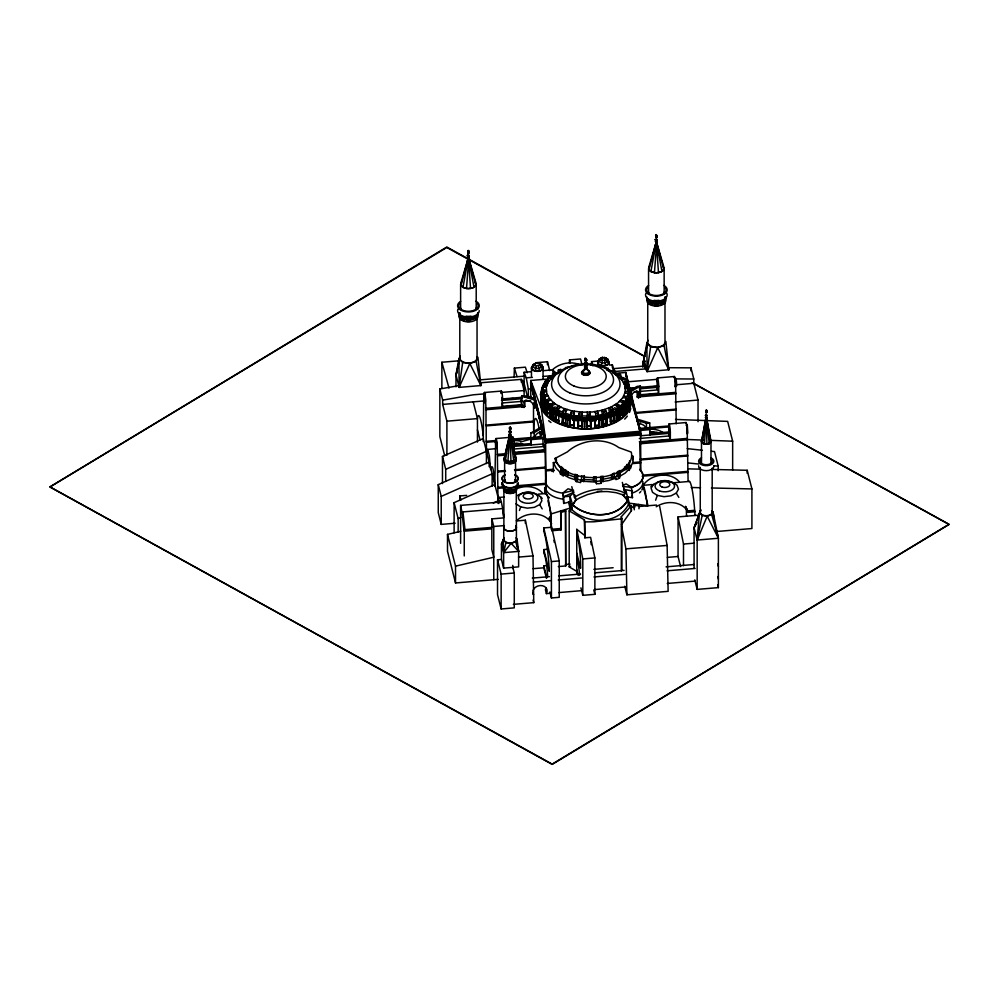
<?xml version="1.0" encoding="UTF-8"?>
<svg xmlns="http://www.w3.org/2000/svg" width="999" height="999" viewBox="0 0 999 999"><rect width="100%" height="100%" fill="white"/><g stroke="black" fill="none" stroke-linecap="round" stroke-linejoin="round"><path stroke-width="1.5" d="M705.794 411.126C706.181 414.548 705.544 409.915 706.705 410.726M706.455 410.214L706.668 412.599L706.705 410.826M655.681 235.052L655.931 237.213L656.018 236.513M656.518 234.977L656.53 236.626M509.453 427.547L510.327 426.923M510.339 427.06L510.327 428.196M484.178 395.891C484.827 389.635 486.401 406.531 484.64 401.173M686.975 426.71L687.287 424.875L687.762 433.279M547.377 364.66L547.464 361.75L536.426 362.674M569.43 362.812L569.517 359.902L580.544 358.966L582.03 364.86M585.501 360.277C584.939 362.137 586.276 356.805 586.588 360.252M586.55 360.177L586.226 359.99M514.073 377.422L514.373 368.107L525.399 367.17L527.185 372.814M591.47 364.623L591.57 361.613L598.463 361.026M509.89 437.912L510.077 433.254L516.021 457.904C515.909 463.686 502.759 463.149 504.507 457.117L510.077 433.254L515.659 459.677L513.798 461.113L507.867 461.613L504.145 458.903L505.269 456.331M468.131 256.231L467.232 256.955L468.494 257.48L475.924 282.879C477.135 287.762 470.067 289.086 466.508 288.461L468.956 256.331M655.806 240.459L655.169 241.146L656.443 241.671L663.86 267.07C665.084 271.953 658.016 273.276 654.445 272.652L656.892 240.522M711.013 441.745L709.215 443.581L704.457 443.981L706.243 416.283L711.001 441.034L710.963 463.486M705.756 410.414L706.493 409.865L706.718 411.663M467.907 252.884L468.906 252.522M507.867 461.613L510.077 433.254L513.798 461.113M656.83 235.776C656.905 241.308 656.493 231.219 655.644 235.901M627.222 412.437L626.635 404.096L627.984 403.808L627.384 405.469L625.611 405.257L626.248 402.135M541.97 390.372L541.533 393.044L541.995 390.621M626.848 401.198C629.345 399.787 625.861 407.23 627.559 402.048M628.721 396.615C631.118 394.892 627.597 402.385 629.345 397.115M509.627 428.846C511.376 429.445 509.378 430.369 509.827 428.833M510.676 428.746L510.352 427.909M486.451 454.308L487.325 449.475L495.479 448.676M675.274 378.821C676.435 375.224 677.334 390.671 675.736 385.314M542.732 398.451L542.619 397.252L541.421 397.352L542.27 401.486L543.468 401.386L542.782 400.986L542.782 408.491L543.956 407.167L543.956 400.112C541.233 397.115 544.755 406.556 543.181 400.337M542.694 399.9L543.956 399.338M542.37 392.395L541.183 392.257L540.584 393.906L541.008 396.491L542.207 396.391L541.833 395.279M586.076 358.529L585.102 358.279M620.554 400.062L623.638 401.011L623.638 403.808L622.702 403.521L625.287 400.711L626.286 400.936L626.286 398.126L622.914 397.602L625.386 391.408L629.695 391.833M570.904 417.107L569.692 418.007L569.455 426.948L569.455 419.455L570.329 418.444L568.918 418.618L570.654 416.783M578.246 419.518L579.582 419.043A3.284 2.635 19.8 0 1 581.555 419.368L582.529 419.992L580.869 418.194L578.246 419.031L578.009 427.984L578.009 420.479L578.883 419.468L577.472 419.642L578.696 417.982M582.529 421.316L582.28 428.496L582.28 420.991M704.47 430.082L706.243 416.283L710.701 442.445C708.678 445.142 700.549 444.855 701.785 440.422L706.243 416.283L708.366 429.47M538.324 362.899L541.745 364.772L542.669 366.683L542.732 369.268L539.622 371.116L535.152 371.141L536.301 365.821L539.847 364.947L539.81 363.748L538.324 362.899L535.402 363.324M604.445 357.33L607.867 359.203L608.853 363.686L605.744 365.534L601.286 365.572L602.434 360.252L604.507 360.239L605.968 359.378L605.943 358.166L602.36 357.342L601.136 359.353M704.457 443.981L702.472 443.131L706.243 416.283L709.215 443.581M462.687 362.475L469.805 363.511L480.869 385.564L476.123 361.351L477.922 357.23L480.869 385.564L459.14 387.387L462.687 362.475L458.916 358.828L460.127 356.094M650.624 346.665L647.09 371.578L668.806 369.755L665.858 341.421L664.06 345.529L668.806 369.755L657.742 347.702L650.624 346.665L646.865 343.019L648.064 340.272M706.618 412.075L705.943 412.137L706.006 410.601M547.602 379.046L530.744 380.469L541.296 408.266L545.566 439.248L546.116 493.518A21.628 12.488 0 0 0 549.425 497.827M543.431 387L543.968 385.139M543.518 386.925L543.768 385.689M507.854 446.715L510.077 433.254L510.951 461.825M579.62 411.888L578.833 416.658L581.668 417.045L582.317 412.25L571.59 410.826L570.679 415.572L573.738 415.359M581.668 417.045L582.317 412.25M505.369 460.539L510.077 433.254L504.145 458.903M490.884 468.643C493.481 459.802 494.617 484.515 494.767 486.201M466.508 288.461L462.987 287.325L468.419 257.517L475.974 285.202L474.001 287.237C470.117 289.51 460.177 289.298 460.864 282.992L468.419 257.517L471.478 270.654M654.445 272.652L650.923 271.516L656.355 241.708L663.91 269.393L661.95 271.428C658.066 273.689 648.114 273.489 648.801 267.183L656.355 241.708L660.089 257.767M455.981 386.838L455.981 374.85L458.916 358.828L459.14 387.387L469.805 363.511L476.123 361.351M702.472 443.131L701.498 441.833L706.243 416.283L706.93 444.143M467.719 250.724L468.568 250.637M711.7 514.635L707.205 516.171L697.165 540.047L699.475 512.837L702.147 515.434L697.165 540.047L697.165 589.398L718.381 587.624L718.381 538.261L712.974 511.7L711.7 514.635L718.381 538.261L697.165 540.047L694.08 527.797L700.749 509.915L694.08 527.797L694.08 567.882M515.659 459.677L516.021 457.904L514.785 456.256L516.021 457.904M626.298 402.285L626.048 404.508L626.336 403.097M701.498 441.833L702.409 439.797A4.77 2.76 0 0 0 705.057 444.118A4.77 2.76 0 0 0 710.951 441.058M710.701 442.445L711.001 441.034L710.014 439.735M504.058 537.887L503.184 539.885L505.919 542.532L503.683 552.659L501.448 543.968L501.448 559.465L503.633 568.119L518.631 566.858L518.631 551.373L516.982 538.723L515.671 541.708L518.668 551.398L503.633 552.634L503.633 568.119M459.14 387.387L455.981 374.85L459.028 361.913M646.965 346.091L643.918 359.041L643.918 366.084L647.09 371.578L657.742 347.702L664.06 345.529M465.621 269.243L468.419 257.517L474.001 287.237M652.522 257.829L656.355 241.708L661.95 271.428M540.122 432.255A5.944 3.472 -59.5 0 1 540.534 432.804L541.545 435.04L541.883 428.284L534.178 432.642L530.919 432.917L530.919 443.556L531.268 444.93L530.919 438.236L542.807 437.237L543.144 445.329M617.157 412.275L618.593 412.337L616.833 413.698L615.372 413.074L617.27 410.277M616.358 412.325L617.307 412.724C617.007 408.916 622.901 410.339 618.806 409.553M620.566 410.202L619.617 409.79L622.489 406.231M621.578 408.279L622.527 408.691C622.439 404.77 628.171 406.331 623.776 405.532M617.494 411.288L616.683 412.55L617.694 410.127M617.307 412.724L618.943 410.264L620.242 410.452M622.389 409.003L622.852 416.708L621.902 415.072L622.639 406.406M622.527 408.691L624.163 406.231L625.461 406.406M462.987 287.325L460.926 285.327L468.419 257.517L470.541 288.424M650.923 271.516L648.863 269.518L656.355 241.708L658.478 272.615M585.127 358.266L585.027 359.29M519.443 510.489L520.679 506.893L515.959 503.833M655.631 500.199L657.292 495.392L652.559 492.345L651.111 488.324L653.334 484.44L658.628 481.705L665.584 480.869L670.978 481.893M542.17 389.523L542.957 387.312M629.308 396.69L629.158 397.877L630.344 398.027L630.943 395.467L630.332 403.796L626.773 413.673C604.607 434.165 564.847 434.29 543.718 412.225L541.208 402.247L541.645 401.011M570.329 419.218L570.079 419.905L567.182 419.555L567.682 415.884M567.182 419.555L569.455 419.455M569.455 418.681L569.692 418.007M569.967 418.743L571.003 418.668L569.967 418.743L569.967 424.875L573.751 425.137L569.967 424.875M567.682 425.686L567.32 426.698L567.32 419.205L565.559 418.444L565.559 425.936M570.329 418.444L570.079 419.13L567.182 418.781M573.788 418.169L573.975 418.968L573.001 418.344A3.284 2.635 19.8 0 0 571.028 418.019L572.902 418.256L569.979 418.319M573.014 417.07L574.263 419.255L572.827 419.093L572.902 418.256M578.883 420.242L578.633 420.929L572.889 420.242L573.139 418.781L573.851 418.856L573.726 427.46L573.975 425.562L569.692 425.05M572.889 420.242L573.139 418.781M573.975 418.519L573.676 425.324M578.009 419.705L578.246 419.031M579.557 419.692C577.16 419.205 580.132 420.691 579.557 419.056L582.28 420.217L582.529 419.543M578.883 419.468L578.633 420.154L572.889 419.468M579.495 419.892L579.557 419.056M578.521 425.911L582.305 426.161L578.521 425.911L578.583 419.58M581.568 418.094L582.817 420.279L580.144 418.768L578.184 419.405M581.381 420.117L581.455 419.28M586.413 421.403L586.588 428.571L586.588 421.066L581.443 421.266L581.693 419.805L582.405 419.892M581.443 421.266L581.693 419.805M584.29 421.603L584.79 417.932M627.722 399.4L629.757 399.637L628.571 402.959L627.384 402.822L627.534 401.623M627.384 402.822L628.995 400L628.995 407.492M629.158 397.877L630.332 396.303L630.007 395.055L630.332 403.796M628.109 401.698L628.096 400.911L627.659 401.398M629.882 396.753L629.882 395.979L629.432 396.466M627.222 404.945L624.562 407.33L625.536 407.742L627.272 406.393L627.984 403.808M628.571 402.959L629.757 398.863L628.571 398.726M630.344 398.027L630.332 395.517M600.736 416.62L601.061 418.444L603.708 416.108M602.434 417.932L603.084 418.506C602.984 414.785 609.79 417.008 606.393 416.096M606.818 415.846L609.74 415.159L612.025 412.762L609.59 413.686M609.74 415.159L610.389 415.734C610.451 411.738 617.345 414.622 613.461 413.136M544.617 404.745L546.116 404.533L547.614 407.38L546.116 404.87L544.617 404.745L545.916 403.846M549.413 408.966L550.911 408.753L552.41 411.6L550.911 409.091L549.413 408.966L550.961 407.967M535.152 371.141L531.955 369.355L532.829 364.847L536.238 362.924M601.286 365.572L598.076 363.773L598.95 359.278L602.36 357.342M602.884 418.231L603.571 416.633M603.084 418.506L605.369 416.446L607.192 416.945M610.389 415.734L612.674 413.673L614.497 414.185M468.481 259.34L468.056 258.941M543.968 391.995L543.843 389.872L542.782 389.81L543.431 385.377L546.84 385.839M546.316 383.678L545.691 385.239L544.655 385.102L545.317 380.669L548.688 381.193L546.216 387.387L542.782 387.013M556.131 412.137L555.057 421.416L555.057 413.923L556.031 413.136L555.981 419.53L559.028 420.841M563.424 415.035L562.062 424.438L562.412 416.67M585.476 366.133L586.138 366.596M584.939 368.281L586.663 368.119M573.501 415.946L574.288 411.176L574.288 413.986M655.694 235.989L656.53 237.774L655.993 235.864M656.006 243.132L656.605 243.456M626.286 398.126L626.935 396.503L623.526 396.041M628.171 396.216L628.821 391.783L628.821 394.58L628.171 396.216L627.135 396.079M626.286 400.936L626.935 396.503M705.981 412.15L705.818 411.413M706.568 418.069L705.943 417.669M705.931 417.807L706.593 417.744L705.918 417.657M706.805 418.369L705.781 418.144M503.384 541.833L501.498 544.005L503.184 539.885L503.683 552.659L511.088 543.281L515.671 541.708M545.616 404.37L544.717 403.584L543.194 404.158L544.817 405.582L544.917 413.286L545.916 411.688L545.916 404.632L546.84 404.295M550.412 408.591L548.613 407.005L546.391 407.742L549.612 410.577L550.624 409.415L549.612 409.802L549.712 417.507L550.711 415.896L550.961 408.454M501.498 544.005L503.896 538.311M620.117 472.852L626.86 468.469L629.183 468.993L629.183 470.517L632.929 461.913L632.779 455.869L632.779 459.902M455.981 374.85L457.367 372.065M589.535 419.218L590.434 419.98L589.585 420.055C590.197 418.606 586.95 418.881 587.674 420.217L585.876 419.655L587.961 418.007M586.038 420.342L588.748 418.581L591.445 419.88L588.748 418.918L586.413 420.092L586.863 418.956M596.266 418.656L598.226 418.681L594.692 419.617L594.742 418.494L596.615 417.282M594.692 419.617L597.39 417.857L600.099 419.155L597.39 418.194L595.054 419.368M558.279 412.637C560.339 416.034 557.567 412.674 555.706 412.562C552.784 412.637 559.315 411.526 559.003 414.847L559.702 414.298L562.337 415.422L564.035 414.672M554.62 412.962L555.781 411.813M562.774 415.609C559.715 415.621 566.333 414.548 565.996 417.857L568.031 417.869L568.381 416.071M596.316 419.493L595.279 419.38L595.229 427.834L595.054 418.893L595.866 417.957M595.229 419.568L596.415 418.618A3.284 2.66 -14.2 0 1 598.401 418.544L599.388 418.968M468.618 250.424L468.643 252.809M568.918 418.618L571.59 417.407L574.263 419.255M577.472 419.642L580.144 418.431L582.817 420.279M575.137 500.686L572.727 505.057C588.099 518.581 617.619 519.055 628.159 499.425L626.161 491.52L624.138 490.284M555.057 413.149L555.706 412.562M562.062 416.158C563.673 413.986 567.644 419.867 565.284 415.646M520.679 506.893L527.422 508.166L534.378 507.33L539.672 504.607L541.895 500.711L540.447 496.703C533.878 491.158 523.726 491.183 516.72 495.929M657.292 495.392L664.035 496.678L670.991 495.841L676.273 493.106L678.496 489.223L677.047 485.202L672.327 482.155M694.08 527.797L697.052 522.614M600.549 366.596L600.923 366.021L598.101 365.646M570.679 415.572L595.716 416.321L598.339 415.859L597.315 411.126M572.002 509.752L572.002 504.145C587.025 518.531 617.519 519.343 628.159 499.425L628.159 505.019C617.519 524.95 587.025 524.125 572.002 509.752L570.017 501.848L563.711 503.446L563.711 496.778L574.05 492.095L570.017 496.241L572.727 505.057L576.048 499.999L579.682 497.914L587.462 494.58L595.666 492.432A45.43 36.513 -17.3 0 1 608.154 491.62L616.183 492.707L623.638 495.067L624.999 492.957L622.34 482.405M461.625 281.905L460.926 285.327M649.562 266.096L648.863 269.518M584.303 475.524L584.303 479.42L583.728 480.257L581.505 479.745L580.581 482.592L576.123 481.568L577.047 478.721L574.825 478.209M576.123 481.568L577.622 479.408L577.622 475.337M626.023 468.793L627.21 467.082L627.21 464.373M629.52 464.61L628.633 465.896L630.956 466.433M659.652 506.306L667.132 545.429L668.131 591.346L626.91 594.817L625.923 548.888L621.328 524.9L631.418 510.676L631.418 505.644L629.795 505.332L627.684 496.99L626.161 497.127M564.91 408.716L563.274 410.502L563.274 413.311L565.746 414.061L565.746 411.263L567.332 409.465M565.746 414.061L566.183 413.511L571.041 414.997M546.653 381.293L548.089 380.182M521.628 401.398L521.278 400.025L521.628 406.718L523.988 407.442L523.988 402.122L524.887 401.123A5.944 4.296 42.4 0 1 526.048 400M523.988 407.442L524.887 406.443L524.887 401.123M621.328 524.9L621.328 516.683L631.418 505.644M468.893 261.363L467.782 261.388L468.032 260.751M655.806 245.005L656.193 245.717L656.842 245.105M548.901 380.881L547.889 380.656L547.889 377.859L549.25 376.386L552.335 377.335M548.613 381.381L555.144 375.062L552.584 373.688L552.584 376.486L553.359 376.91L551.473 378.072M509.69 434.802L510.014 434.465M585.089 368.381L585.714 369.18L586.475 368.356M563.274 413.311L563.773 412.762L550.986 406.73L550.986 403.921L553.883 402.784M606.68 370.08L608.329 368.294L605.406 368.094L607.829 368.831M622.976 397.415L618.119 402.697L611.051 407.08M616.458 403.733L619.018 405.107L619.018 407.917L618.231 407.492L621.415 404.92L622.352 405.207L622.352 402.397L623.638 401.011M622.352 405.207L623.638 403.808M706.543 412.3L705.981 412.649M705.781 419.368L705.719 419.18M531.955 369.355L532.829 364.847L534.777 363.786L534.815 364.985L532.879 366.983L535.526 368.469L539.223 368.444L541.795 366.908L541.745 364.772L539.81 363.748M598.076 363.773L598.95 359.278L600.911 358.204L600.936 359.415L599 361.413L601.648 362.899L605.344 362.862L607.916 361.338L607.867 359.203L605.943 358.166M629.183 468.993L625.249 473.064L619.63 476.398L619.63 477.909L617.944 478.908L615.871 479.62L615.871 478.109L614.323 476.985L602.984 479.258L603.196 480.132L600.836 480.332L601.186 483.266L598.863 483.653L596.453 483.666L595.866 481.368L600.611 480.969L601.186 483.266M603.134 417.932L604.033 417.17A3.284 2.248 -48.6 0 1 605.706 416.62L606.543 416.82M702.722 439.935L702.16 440.509A4.296 2.485 0 0 0 701.872 441.146M569.63 418.369L571.59 417.744L573.726 419.193M650.811 486.813L653.334 484.44M622.839 405.819L625.337 403.246M547.077 381.143L547.939 380.594M555.057 413.923L552.934 413.461L555.307 414.485L556.031 413.923L552.934 412.687L554.383 410.04M555.981 419.53L555.981 413.399L556.78 413.736L556.992 412.949L559.265 414.11M556.78 413.736L556.992 412.949M557.592 415.472L557.592 414.697L563.036 416.933L562.3 417.495L557.592 415.472L558.541 413.611A3.284 2.148 52.3 0 0 556.868 412.924L555.769 413.074M557.592 414.697L559.228 414.548M558.566 422.927L558.916 414.385M561.625 415.971L562.337 415.422M562.3 416.72L563.036 416.158L562.986 422.54L566.033 423.851M562.986 422.54L562.986 416.408L565.546 416.62L565.996 417.857M563.786 416.758L563.998 415.959M567.32 419.205L564.597 418.481L565.546 416.62M564.597 418.481L566.271 417.12M565.559 418.444L565.921 417.395M566.945 419.493L568.031 417.869M615.372 413.074L615.372 411.551L617.12 410.202M622.34 406.156L620.591 407.505L620.591 409.028M617.432 411.538L619.105 410.889L618.319 411.176M622.664 407.505L623.551 406.493M623.925 405.119L624.837 405.744L625.824 404.995L625.824 403.459M619.33 411.363L619.767 410.252L619.33 411.363L620.304 411.788L623.813 409.066L622.839 407.879M623.551 407.13L624.338 406.843L624.063 412.862L622.065 414.735L622.065 408.603M619.293 410.04L619.293 417.095L620.242 418.731L620.304 411.014L623.813 408.291M624.512 406.006L624.512 413.049L625.461 414.685L625.524 406.968L627.272 405.619L625.824 404.995M622.852 409.215L619.767 411.026M613.848 413.611L614.497 422.452L614.497 414.96L616.833 414.485L618.593 412.337M616.57 418.668L618.843 416.908L618.843 410.776M619.293 417.095L616.683 419.118L617.632 420.754L617.157 413.049M621.902 415.072L624.512 413.049M611.013 414.635L611.338 414.41A3.284 2.248 -48.6 0 1 613.011 413.861L613.848 414.048M468.893 260.027L467.782 260.052L468.032 259.428M655.806 243.669C656.992 246.054 654.969 240.747 656.892 243.818M552.584 373.688L554.457 372.527L557.017 373.901L560.551 371.715L558.304 370.142L558.304 372.952M586.513 367.27L585.489 367.445M610.626 371.703L613.011 370.217L615.022 371.303L615.022 374.101M510.651 435.539L509.378 435.264L510.614 435.052M559.315 410.926L556.58 410.302L556.58 407.492L558.965 406.019M615.022 371.303L612.637 372.777L616.42 374.812M558.591 411.376L558.591 408.579L560.976 407.093M614.585 407.692L617.145 409.066L617.145 406.268L619.018 405.107M610.839 412.337L610.839 409.54L608.978 407.817L608.978 410.626L610.839 412.337L613.299 411.451L613.299 408.653L611.326 406.98L601.997 410.339L601.997 413.149L603.733 414.91L616.371 408.653M617.145 409.066L619.018 407.917M706.63 414.772C706.268 413.923 704.67 414.597 706.605 414.96M554.907 458.516L567.395 451.885A36.888 29.808 -14.2 0 1 618.768 447.564L631.256 452.097A38.586 22.278 0 0 1 598.638 477.347A38.586 22.278 0 0 1 554.907 458.516L556.431 458.391M530.919 432.917L541.545 426.923L541.545 435.04M629.445 390.709L637.15 386.363L640.409 386.089L640.409 396.728L638.498 397.802L637.15 397.003L637.15 391.683A5.944 3.472 -59.5 0 0 636.738 391.121M629.782 391.895L630.094 394.593L629.77 392.145L640.409 386.089M574.725 494.73L576.048 499.999L574.45 497.202L578.221 495.129A48.214 38.949 -14.2 0 1 621.228 491.508L624.999 492.957M622.589 485.714L626.061 483.866L631.555 487.35L632.479 497.664L627.684 496.99M552.459 408.079L552.459 405.269L555.344 404.133L549.512 398.751L546.478 399.75L546.478 402.56L548.014 403.971L548.913 403.646M550.986 406.73L551.823 406.331L547.452 402.297L546.478 402.56M562.774 416.096L563.873 415.934A3.284 2.148 52.3 0 1 565.471 416.708L566.271 417.57M562.3 472.989L562.3 467.569L560.826 466.483L560.826 470.392L562.025 469.842M575.387 477.372L565.272 473.651L563.324 474.537L563.324 476.048L560.352 473.876L560.352 472.365L562.3 471.478L560.826 470.392M560.352 473.876L563.511 472.44L565.496 473.888M618.081 476.773L618.081 471.353L619.967 470.504L619.967 474.413L618.081 475.262L619.63 476.398M613.361 477.797L617.132 476.073L619.63 477.909M445.716 481.406L445.716 469.343L486.438 451.273M455.194 523.226L441.221 524.4L438.261 512.637L438.261 484.64L489.16 462.05L489.16 466.683M441.221 524.4L441.221 496.403L492.132 473.801L492.132 486.151M454.12 532.804L454.12 502.659L494.842 484.577L495.641 440.921A5.657 0.662 85.2 0 1 496.453 439.535A5.657 0.662 85.2 0 1 497.265 447.39L498.064 503.409M458.154 532.205L458.154 518.631L460.964 517.382M493.269 503.046L498.876 500.561L483.229 438.536L442.47 456.443L442.47 483.578M545.916 405.119L546.665 405.144A3.284 1.474 69.3 0 1 547.764 406.193L548.151 407.305M550.711 409.328L551.46 409.365A3.284 1.474 69.3 0 1 551.898 409.665M577.509 574.338L576.748 571.341L569.193 566.883L569.193 510.876L570.591 510.314L568.493 501.973M569.193 566.883L570.604 566.308M686.038 425.025L686.475 425.736M686.788 433.616L686.788 427.46M543.194 404.158L543.718 404.732L543.406 403.484L543.406 410.976M544.917 405.007L545.916 404.632M544.817 405.582L545.417 404.832L545.829 405.981L544.817 406.356L543.194 404.932M546.066 405.469L546.89 405.844L546.066 405.469L546.066 411.6L548.151 413.436M546.615 405.319L547.952 406.143L546.615 405.319L546.615 405.956M547.677 406.243L546.391 406.968L550.199 409.827M547.315 407.117L548.314 406.743L547.639 405.107M549.712 409.228L550.711 408.853M546.066 411.6L548.426 413.336M550.861 409.69L551.685 410.065L550.861 409.69L550.861 415.821L552.934 417.657L552.422 409.328M551.398 410.177L551.685 409.428L551.685 410.065M552.11 411.338L553.109 410.964M552.597 411.151L551.186 411.188L552.784 412.587L554.295 412.013L553.409 411.226L551.186 411.963L553.309 413.174M628.121 387.562L628.421 385.489M627.809 386.313L628.508 387.15M550.861 415.821L553.221 417.545M601.061 416.92L603.496 415.996M605.894 415.084L608.366 414.148L608.366 415.684M613.199 412.325L615.671 411.388L616.67 413.786L616.67 414.573L614.235 415.497L613.561 414.91L616.67 413.786M603.771 417.257L605.382 416.645L605.569 417.445C607.242 415.796 605.681 432.954 606.256 416.895L607.192 417.719L607.192 425.212L606.543 416.371M611.838 416.396L611.838 415.621L606.256 417.669L606.93 418.256L611.838 416.396L611.076 414.485L612.687 413.873L612.874 414.685C614.547 413.024 612.986 430.182 613.561 414.123L614.235 415.497M605.569 416.808L603.945 418.057M611.076 414.485L612.874 414.036M613.024 412.587L614.31 413.436L615.671 412.912M603.221 418.044L604.532 419.168L599.55 419.98L598.576 417.732M605.382 416.645L605.382 417.282L606.868 416.658L606.93 418.256M610.526 415.284L611.838 415.621M612.687 413.873L612.687 414.51L614.173 413.898M601.061 418.444L602.06 419.318L604.532 418.394M607.192 417.719L610.851 416.346L610.851 423.838L610.189 414.985L610.851 415.559M602.934 419.742L602.934 424.35L606.106 423.139M613.411 420.379L610.239 421.578L610.426 415.609M606.543 423.414L602.884 424.8L603.546 426.598L603.546 419.105L598.913 420.404L598.738 418.931L599.475 418.868M610.189 422.04L613.848 420.654M655.819 244.767C653.596 245.966 658.628 246.353 656.867 244.83M558.304 370.142L560.764 369.255M565.409 367.582L568.306 367.257M546.478 399.75L548.014 401.173L550.986 400.099M617.719 376.011L620.679 374.937L620.679 377.747L619.78 378.072M620.616 378.696L623.588 377.622L625.124 379.046L625.124 381.843L624.15 382.105L626.56 386.65L627.572 386.476L626.735 382.08L623.426 382.754M553.284 407.679L555.344 406.943M603.733 414.91L603.733 412.1L606.193 411.213L606.193 414.011M610.839 409.54L613.299 408.653M590.734 419.692L589.747 419.268A3.284 2.66 -14.2 0 0 587.762 419.355L586.588 420.292L586.413 419.617M615.871 478.109L608.94 480.494L601.186 481.755M551.261 529.295L551.261 513.898L570.042 508.116L570.042 511.226M551.623 530.731L561.013 529.945L561.013 512.437L565.709 511.001L565.347 509.565L565.709 565.946L558.329 566.57M520.591 441.933L530.981 439.098M625.124 379.046L622.09 380.045L616.246 374.662L619.143 373.526L620.679 374.937M572.265 490.696L562.787 493.131L563.711 503.446M498.139 579.37L455.519 582.966L447.502 551.198L447.502 534.39L460.739 531.306M455.519 582.966L455.519 566.158L493.768 557.23L491.845 549.65L491.845 518.881L503.521 517.907M601.91 491.021L597.352 491.408M468.144 260.527C465.484 261.214 470.117 262.612 469.118 260.739M585.951 363.611C588.561 362.113 582.654 362.824 585.951 363.611A1.374 0.799 0 0 0 584.44 364.385A1.374 0.799 0 0 0 586.363 364.972A1.374 0.799 0 0 0 586.863 363.748M546.915 401.286L544.018 397.927L544.018 395.129L547.365 394.53M544.018 395.129L544.83 396.64L548.176 396.041M544.018 397.927L545.042 397.752L544.03 393.044L542.981 393.131L543.069 394.655L544.13 394.63M624.225 384.265L627.572 383.666M602.272 410.252L592.357 412L582.005 412.212M594.692 411.588L595.716 413.511L598.339 413.049M603.284 414.348L598.026 415.272L598.339 415.859M509.977 432.105C506.743 430.382 513.773 431.231 509.902 432.005C506.805 433.491 513.449 433.316 510.189 432.005M509.902 435.926C507.092 436.825 512.4 437.799 510.689 436.026M509.965 436.113L510.014 436.925M444.68 455.681L439.86 436.575L439.86 388.973L459.715 385.502M446.903 455.219L446.903 421.178L442.669 404.42L442.669 400.137L473.214 394.805L485.551 393.768M588.099 418.319L589.934 418.456L590.909 419.93M556.131 411.65L557.03 411.663M513.923 443.444L521.066 443.618L524.2 444.93M649.675 432.018L656.805 432.205L658.89 433.067M468.119 252.759L468.032 251.336L468.893 251.486M468.032 251.336C467.944 254.483 468.668 254.021 468.893 251.586M656.043 236.563L655.968 235.527L656.83 235.677M655.844 237.075L656.805 237.075L656.805 235.452M655.844 237.625L656.693 237.612M509.502 427.684L509.765 429.72L509.79 427.659L510.626 427.584L510.714 428.908M705.881 411.9L706.58 411.988M705.918 412.55L706.63 412.587M441.87 388.374L441.87 362.25L458.616 360.839M642.769 367.182L642.769 361.388L645.454 361.163M524.125 396.166L524.125 372.29L531.468 371.665M543.231 370.679L552.447 369.905L553.221 369.081A22.365 18.069 -14.2 0 1 578.783 364.298M609.365 365.11L612.35 364.86L615.259 374.637M479.258 379.932L524.3 376.148M612.849 368.693L643.918 366.084M524.125 372.29L526.236 377.859L532.442 377.347M543.294 376.423L552.597 375.649M608.266 370.966L614.46 370.442M479.657 382.867L521.303 379.358L523.776 382.118L527.647 397.452M614.16 371.553L646.553 368.818M615.034 373.376L625.761 372.477L640.584 431.256L640.834 471.016A21.628 12.488 0 0 1 631.555 487.35L622.877 486.476M484.428 392.495L501.398 391.071M657.504 377.934L674.462 376.511M526.236 377.859L528.346 389.048L531.331 388.786M500.986 392.47L524.125 390.534L521.303 379.358L521.303 382.18M627.772 381.805L657.08 379.345M543.069 394.655L542.981 390.334L546.478 390.197M542.382 393.881L540.584 394.031L541.008 396.491M625.124 388.599L628.621 388.461L628.521 386.875L625.037 387.013M521.628 406.718L521.628 396.079L524.887 395.804L534.428 398.713L534.765 408.204L533.516 405.02A5.944 4.296 42.4 0 0 528.746 400.774A5.944 4.296 42.4 0 0 523.988 402.122M540.584 394.805L542.207 396.391M502.06 398.963L521.99 397.29M525.049 397.028L531.181 396.516L531.53 397.889M541.008 395.716L542.207 395.616M629.27 388.261L635.401 387.749M639.997 387.362L658.391 385.814M442.669 404.42L484.016 400.949M505.606 399.125L513.324 398.476M517.944 398.089L522.577 397.702M629.32 388.723L632.404 388.461M640.122 387.812L643.206 387.55M647.827 387.162L655.544 386.513M675.474 384.84L693.793 383.291L698.026 400.05L698.026 421.715M501.486 400.449L522.365 398.651M528.471 398.139L532.017 397.889M629.607 389.635L633.154 389.373M639.26 388.861L657.579 387.325L658.229 389.872L658.229 393.231L639.56 394.805M541.52 395.217L541.583 394.38L542.732 397.664M541.421 398.126L543.406 397.927L543.881 399.8M628.621 391.258L627.559 391.358L627.472 389.772L628.521 389.685L628.621 391.258L628.521 386.875M530.631 400.649L502.122 402.997L502.122 406.356L522.277 404.67M634.278 391.92L658.229 389.872M630.107 392.919L628.908 393.019L628.908 392.245L630.107 392.145L630.107 392.919L628.958 388.099M629.32 393.881L630.519 393.781L630.943 396.378M629.32 394.655L630.519 394.555M543.069 402.085L541.52 403.496L541.645 395.017M544.268 399.837L545.491 402.285M543.406 402.709L544.58 402.609L544.343 400.487M542.732 395.979L542.682 403.121L544.667 402.922L544.905 403.858L543.106 404.008L542.682 402.347L543.881 402.247L543.993 403.434M485.651 408.341L521.278 405.344L524.887 406.443L486.001 409.715L485.651 401.348A5.657 0.662 85.2 0 0 484.84 393.494A5.657 0.662 85.2 0 0 484.016 394.88L484.752 400.936L484.44 402.772L483.678 400.512L483.229 441.533M640.409 391.408L640.059 390.035L640.059 395.354L675.686 392.357L676.236 423.776M542.682 403.121L543.718 404.732M637.15 397.003L676.036 393.731M446.903 421.178L477.447 418.606A25.574 3.009 85.2 0 1 483.191 435.352L483.229 435.789M675.124 401.985L698.026 400.05M486.001 409.715L486.001 425.124L533.503 421.128L533.703 432.692M634.652 412.612L676.036 409.128M486.001 425.124L486.201 425.899L533.703 421.903M636.388 413.274L676.236 409.915M594.255 417.07L598.576 416.708M584.165 417.919L587.137 418.019M594.343 417.42L597.215 417.182M598.613 417.058L601.548 416.808L601.81 419.38L598.738 419.705M584.253 418.269L584.253 419.792L585.876 419.655M587.674 419.58L589.585 419.418M589.76 417.994L591.271 419.205L594.517 418.931M598.401 417.27L599.924 418.481L601.548 418.344M586.5 419.955L587.437 420.591L584.515 420.829L584.253 419.792M590.097 420.429L596.078 419.855L596.078 420.641L590.272 421.128L590.097 419.655L590.821 419.592L590.909 428.196L590.734 419.255M595.142 419.23L595.904 419.168L596.078 420.641M586.638 420.104L587.674 420.217M599.038 419.056L598.176 419.13L599.088 419.255M590.909 420.704L595.142 420.005M587.262 419.892L587.437 421.366L584.427 421.253M590.434 426.111L586.638 426.236L590.434 426.111L590.384 419.792M599.088 425.387L595.279 425.512L599.088 425.387L599.038 420.591M586.413 426.66L590.734 426.298M595.054 425.936L599.388 425.574L599.388 420.292M636.9 420.292L646.44 423.201L649.7 422.927L650.049 434.94L649.7 433.566L668.294 432.005M496.041 438.536L513.011 437.112M669.118 423.976L686.088 422.552M486.201 425.899L486.201 441.308L495.392 440.534M512.25 439.11L530.644 437.562M533.703 437.312L540.771 436.713M639.447 428.409L668.568 425.961M639.26 429.12L649.7 428.246M486.201 441.308L486.438 442.282L495.641 441.508M512.499 440.097L530.894 438.549M642.769 429.133L668.818 426.935M531.268 439.61L543.144 438.611M639.647 430.494L650.049 429.62M640.584 432.38L545.566 440.372L530.744 381.593M640.784 433.578L545.429 441.595L530.544 382.629L545.429 443.007L640.784 434.977L625.761 372.477L628.284 387.575M513.886 444.992L530.919 443.556M514.16 446.366L543.643 443.931L544.78 451.798L544.78 450.387L514.235 452.959L514.235 445.966A5.657 0.662 85.2 0 0 513.523 438.573A5.657 0.662 85.2 0 0 512.637 438.411M640.184 435.801L669.205 433.366L669.842 439.273L639.31 441.845M513.748 449.038L544.28 446.478M639.31 438.486L669.842 435.914M513.748 452.397L544.28 449.837M497.265 454.395L506.53 453.608M688.099 481.331L687.312 438.399L639.797 442.395L640.347 470.741M497.614 455.756L505.282 455.119M514.473 454.345L545.129 451.76L545.816 488.811M640.147 443.768L687.649 439.772M553.371 471.94L553.371 462.549L556.431 462.3L561.226 468.756M497.614 471.166L505.282 470.517M514.473 469.742L545.129 467.17M640.147 459.165L687.649 455.169M497.814 471.94L505.482 471.303M514.672 470.529L545.329 467.944M640.347 459.952L687.849 455.956M545.566 469.917L553.371 469.268L553.621 470.242L545.816 470.904M640.584 461.925L632.779 462.587L633.029 463.561L640.834 462.899M497.814 487.35L502.41 486.963M517.732 485.664L545.329 483.354M643.406 475.099L687.849 471.353M498.064 488.324L504.195 487.812M516.458 486.775L545.566 484.328M642.12 476.211L688.099 472.34M593.493 477.447L593.718 480.931L596.091 480.731L596.453 483.666M545.566 487.824L544.655 487.912L546.116 493.518M459.852 500.437L459.852 495.954L466.683 495.379M499.425 497.415L504.083 497.027M538.286 494.143L546.066 493.494M652.147 484.565L642.819 485.352A25.574 3.009 85.2 0 1 647.202 504.994M672.352 482.867L689.46 481.431M460.614 543.356L460.614 505.394L501.336 501.973L502.659 508.566A25.574 3.009 85.2 0 1 503.808 517.057M460.614 505.394L461.938 512L502.659 508.566L503.646 517.432M561.013 529.945L560.651 511.013L562.999 510.814M630.756 507.205L635.077 506.843M639.385 506.481L656.53 505.044M516.62 520.941L525.349 520.204L533.004 555.881L533.753 602.647L513.386 604.358M491.845 518.881L493.768 526.461L503.983 525.611M461.938 512L463.898 529.732L492.407 527.335M695.017 515.472L694.655 510.314L687.874 510.889L685.539 506.406M463.898 529.732L464.26 531.168L491.408 528.883M656.206 506.793A21.541 17.408 -14.2 0 1 686.313 509.328L688.236 512.325L695.017 511.75M569.193 510.876L584.315 519.792L584.852 521.903L593.893 521.803L621.865 518.793L621.865 570.229M547.714 549.263L543.806 549.587L549.313 571.416A32.43 3.821 85.2 0 0 543.806 531.393L543.806 527.934L551.623 527.272L559.24 560.914L559.24 597.315L551.423 597.976L549.9 591.945M680.594 566.558L678.059 556.493L678.059 516.908L698.101 515.222M551.71 529.258L560.651 528.508M584.315 519.792L584.852 537.824L590.609 537.337L594.867 557.917L594.88 594.318L582.804 595.342L580.918 587.837M716.982 531.468L751.91 528.533L751.91 488.936L747.202 470.279L711.4 469.43M518.469 557.105L533.004 555.881M512.849 567.345L514.273 573.001L514.273 607.867L501.136 608.978L497.527 594.667L497.527 559.79L501.448 559.465M625.923 548.888L667.132 545.429M678.059 516.908L683.491 544.055L694.08 543.169M543.806 527.934L551.423 561.575L559.24 560.914M584.315 535.152L576.748 529.333L582.804 558.941L594.867 557.917M546.465 578.359L543.806 567.794L543.806 565.859L546.416 565.634M565.347 564.51L570.042 564.123M533.041 568.693L543.806 567.794M667.357 557.392L678.059 556.493M497.527 559.79L501.136 574.1L514.273 573.001M593.893 569.355L613.149 567.732M532.342 578.096L549.45 576.66M558.778 575.874L580.556 574.05M594.555 572.864L624.1 570.379M666.096 566.845L694.093 564.497M533.341 582.055L550.449 580.619M558.229 579.969L581.555 577.996M593.993 576.96L625.099 574.338M667.095 570.804L695.092 568.456M532.942 590.834A7.268 5.869 -14.2 0 1 542.357 585.701A7.268 5.869 -14.2 0 1 546.391 593.618L551.048 593.231M558.791 592.582L582.042 590.621M594.442 589.585L625.436 586.975M667.282 583.453L695.179 581.106M585.851 363.948L585.302 364.385L586.338 364.198M546.565 391.77L543.069 391.845L542.981 390.334M587.187 412.1L587.424 414.123L590.159 414.061L590.159 416.87L587.262 416.308M601.523 357.742L605.219 357.717L605.594 359.315M596.453 482.155L580.581 481.081M668.069 367.707L690.983 367.844L693.793 379.008L693.793 383.291M675.474 378.896L693.793 379.008M688.049 468.868L700.499 469.168M691.208 487.5L700.549 487.724M711.438 487.974L751.91 488.936M675.524 419.43L727.647 421.391L732.654 441.196L732.654 470.129M686.65 439.46L703.521 440.097M711.176 440.384L732.654 441.196M627.759 394.53L628.821 394.58M584.303 479.42L593.493 480.044M651.635 431.893L655.681 432.804M515.896 443.306L518.319 443.544L520.342 445.154M687.225 448.626L702.384 450.274M711.475 451.261L714.51 451.585L718.194 466.183L718.194 470.754M687.874 462.899L698.488 464.048M713.648 465.696L718.194 466.183M628.833 396.303L629.994 396.453M629.158 397.103L630.344 397.24M627.834 399.088L628.995 399.225M628.221 401.386L627.01 400.949M627.384 402.035L628.571 402.185M542.37 393.169L541.183 392.257M625.973 403.334L625.774 404.533M625.012 403.658L625.611 405.257M625.973 403.971L627.222 404.17M540.584 393.906L542.37 394.118M625.936 404.333L627.984 404.583M540.584 394.68L541.208 402.247M567.557 416.221L570.404 416.571M575.961 417.232L578.958 417.594M567.557 417.757L569.155 417.944M574.512 418.581L577.709 418.968M583.066 419.617L584.665 419.805M579.495 419.243L581.381 419.48M572.902 418.893L573.751 419.006M581.455 419.93L582.305 420.03M581.443 420.492L584.29 420.829M573.139 419.555L578.009 420.479M578.246 426.086L582.529 426.598M705.956 419.992L706.73 419.155M544.655 382.292L548.076 382.754M624.762 392.957L628.171 393.419M625.911 399.163L626.935 399.3M570.679 412.774L573.501 413.149M578.833 413.861L581.668 414.235M633.928 507.929L633.928 503.796L634.29 505.232L638.985 505.881L638.985 508.803M702.147 515.434L707.205 516.171L718.381 538.261L715.634 527.372M505.919 542.532L511.088 543.281L518.668 551.398L516.808 544.155M623.588 489.31L632.479 490.996M571.828 417.07L572.764 417.332M547.889 377.859L551.048 378.733M627.21 467.082L630.956 467.944M577.622 479.408L582.067 480.432L581.505 481.256L581.505 475.836L583.728 476.348L583.728 481.768M573.613 490.359L567.981 488.811L562.787 493.131L563.711 496.778L570.017 496.241L570.017 504.645M636.563 418.918L649.7 422.927M521.628 396.079L534.765 400.075L534.765 408.204M619.268 401.461L622.352 402.397M571.903 410.864L562.762 408.054L555.182 403.983M563.274 410.502L565.746 411.263M576.123 480.057L569.093 477.784L563.324 474.537M557.13 412.025L557.904 412.362M564.135 415.047L564.91 415.372M622.589 494.555L627.659 500.437L622.589 494.555L623.638 495.067M624.512 406.443L623.913 406.393A3.284 1.611 -66.7 0 0 622.951 406.993M619.293 410.489L618.693 410.439A3.284 1.611 -66.7 0 0 617.981 410.826M624.75 381.518L626.361 383.166M624.837 405.744L625.799 406.156M625.524 406.968L624.999 406.206L624.999 406.98M621.902 408.017L622.852 408.429M622.839 408.653L623.813 409.066M619.33 410.589L620.304 411.014M624.063 412.862L624.338 406.843M616.683 412.063L617.632 412.475M617.619 412.699L618.593 413.111M614.885 421.141L616.321 421.753L616.321 413.486M554.02 410.314L557.517 411.825M565.646 415.322L568.031 416.346M554.02 411.838L555.332 412.412M556.78 413.099L558.341 413.773M563.786 416.121L565.347 416.783M556.992 413.586L555.407 412.874L555.407 413.648M563.998 416.595L562.412 415.896L562.3 417.495M559.003 414.847L558.541 413.611M564.597 417.707L566.945 418.718M558.553 415.434L562.062 416.945M556.193 419.368L559.228 420.679M563.186 422.39L566.233 423.701M555.769 419.642L559.265 421.153M562.774 422.664L566.271 424.163M521.066 443.618L523.401 444.88M614.585 404.882L617.145 406.268M556.58 407.492L558.591 408.579M465.909 258.004L446.803 247.477L49.95 486.938L552.172 764.397L949.05 524.45L692.332 382.642M468.643 259.515L644.692 356.556M692.469 382.879L949.05 524.3L552.172 764.135L49.95 486.938L446.803 247.015L644.83 356.406M600.936 359.415L602.434 360.252M540.534 365.484L542.669 366.683M534.815 364.985L536.301 365.821M637.15 391.683L638.498 392.482L638.498 397.802M532.829 437.162L534.178 437.962A5.944 3.472 -59.5 0 1 538.036 432.979A5.944 3.472 -59.5 0 1 541.883 433.603L541.545 432.242M612.624 410.976L613.299 411.451M619.005 473.713L619.967 474.413M565.022 415.097L566.708 417.307M558.016 412.088L558.903 412.849M556.68 373.389L552.447 369.905L553.159 372.689M626.71 383.916L628.334 385.339M626.71 384.69L628.433 386.838M614.31 413.436L614.959 414.011M611.076 415.134L611.251 414.647M615.347 420.891L616.321 421.753M606.992 416.196L607.654 416.77M602.884 417.757L603.546 418.331M603.858 418.581L604.532 419.168M602.934 424.35L603.121 418.369M548.414 404.67L550.549 406.543M546.316 403.459L544.717 402.048L544.717 403.584M549.425 406.193L551.91 408.379M551.398 409.528L552.459 410.464M545.916 411.688L548.314 413.786M550.711 415.896L553.109 418.007L552.11 419.605L552.11 412.112M467.919 253.496L467.819 252.435M604.333 409.503L606.193 411.213M601.997 410.339L603.733 412.1M550.986 403.921L552.459 405.269M540.447 496.703L542.245 498.401M560.352 472.365L556.231 468.369L553.371 462.549M605.968 359.378L608.853 363.686M539.847 364.947L542.732 369.268M628.721 403.658L629.882 405.032L629.882 397.54M663.049 265.984L663.91 269.393M475.112 281.793L475.974 285.202M487.712 449.325L489.398 456.006L490.571 469.567M547.764 404.932L548.613 407.005M676.273 493.106L678.808 497.402M539.672 504.607L542.195 508.903M559.265 413.311L559.702 414.298M626.735 384.89L627.572 386.476M621.915 379.895L624.949 385.614L625.312 391.583M549.687 398.901L546.653 393.181L546.291 387.212M548.938 517.907L551.261 522.377A25.574 3.009 85.2 0 0 545.529 493.618M685.601 506.493L688.236 512.325M553.109 411.413L552.559 410.414A3.284 1.474 69.3 0 0 552.347 410.127M553.096 410.164L553.409 411.226M604.507 360.239L605.744 365.534M591.57 361.613L592.907 365.834M538.386 365.809L539.622 371.116M514.373 368.107L517.045 376.561M674.862 386.213L675.336 386.988L674.862 378.658M484.115 394.892L483.803 394.118L484.115 401.998M441.87 362.25L448.988 388.087M667.744 365.572L668.806 369.755M717.757 563.848L718.431 566.483M717.757 576.51L718.431 579.145M717.694 584.902L718.381 587.624M658.728 386.788A5.657 0.662 85.2 0 0 657.904 378.933A5.657 0.662 85.2 0 0 657.092 380.319L658.728 386.788L658.728 393.793M670.341 432.829A5.657 0.662 85.2 0 0 669.53 424.975A5.657 0.662 85.2 0 0 668.706 426.361L670.341 432.829L670.341 439.835M642.769 361.388L643.856 365.671M694.767 579.882L697.165 589.398M640.059 395.354L640.409 396.728M625.761 374.712L627.285 380.744M628.034 383.753L635.264 412.4M636.026 415.409L640.584 433.491M632.005 400.199L633.154 404.732M633.915 407.754L636.213 416.833M636.975 419.855L638.111 424.388A5.944 4.296 42.4 0 1 646.44 428.521L646.44 423.201M640.022 431.955L640.784 434.977M639.847 431.98L640.584 434.89M629.382 391.783L629.445 390.934L629.77 392.145M628.758 390.06L629.382 392.557M638.623 504.445L638.985 505.881M631.868 495.229L632.479 497.664M599.924 418.481L600.099 419.155M599.388 418.519L599.55 419.205M598.738 418.931L598.913 420.404M621.328 516.683L621.865 518.793M595.054 418.893L595.329 419.568M590.159 414.061L589.922 412.05M591.271 419.205L591.445 419.88M590.097 419.655L590.272 421.128M587.262 420.666L587.437 421.366M569.517 359.902L570.254 362.837M624.75 586.226L626.91 594.817M547.464 361.75L549.687 370.592M571.79 486.663L574.45 497.202M593.806 590.097L594.88 594.318M542.145 397.714L541.92 395.342M541.421 397.352L542.27 400.711L543.356 400.162L543.468 401.386M576.748 553.134L580.594 568.344A19.88 2.335 85.2 0 0 579.62 549A19.88 2.335 85.2 0 0 576.748 534.94M530.744 382.704L545.566 441.483M530.744 384.116L545.566 442.882M576.748 569.692L578.196 575.412M534.765 405.394L534.428 404.033A5.944 4.296 42.4 0 0 533.916 403.084M560.651 511.013L561.013 512.437M544.78 450.387L545.129 451.76M547.952 500.799L551.261 513.898M549.812 516.608L551.623 527.272M501.96 397.34L502.622 406.918M543.806 565.859L546.79 577.697M546.391 593.618L545.404 589.66A7.268 5.869 -14.2 0 0 546.103 587.687M480.157 382.779L480.869 385.564M532.867 592.07L533.541 594.705A7.268 5.869 -14.2 0 1 532.829 592.844M533.091 600.049L533.753 602.647M473.214 401.848L477.447 418.606L477.447 442.107M477.447 429.907L479.982 439.935M439.86 388.973L442.669 400.137M459.852 495.954L460.914 500.124M442.47 456.443L445.716 469.343M454.12 502.659L458.154 518.631M438.261 484.64L441.221 496.403M447.502 534.39L455.519 566.158M468.743 253.359L468.593 251.711M496.328 447.127C498.501 452.235 495.029 431.019 496.191 446.266M510.964 437.562L514.198 453.371M630.981 508.366L631.418 510.676M585.177 360.09C585.077 362.437 587.35 360.901 586.126 359.003M544.355 400.237L544.667 402.922M629.795 396.64L640.584 431.256L545.566 439.248L530.744 380.469L530.744 397.727M708.84 432.405L709.315 435.339M712.974 511.7L714.36 520.292M714.822 523.151L715.284 526.011M544.443 401.973L544.542 402.684M510.377 428.221L510.614 429.645L510.626 427.584M509.565 429.008L509.515 427.997M467.782 252.135L467.807 252.884M462.949 511.913L464.922 529.645M586.488 359.215L586.563 359.852M586.151 359.328L586.151 360.002M585.439 359.315L585.539 360.364M585.102 359.428C584.477 361.8 587.075 361.551 586.538 359.877M585.102 360.102L585.077 359.103M599.388 425.574L599.55 427.472L599.55 419.98M468.868 251.261L468.956 252.685M467.757 251.798L467.757 252.522M706.68 410.527L706.755 411.788M509.815 427.972L509.877 428.983M467.744 251.461L467.719 252.123M686.313 509.328L686.538 516.196M512.774 565.384L512.824 568.506M747.202 470.279L747.202 473.326M712.187 468.206L712.187 512.674M701.485 441.133L701.485 462.849M700.262 467.395L700.262 511.875M690.983 367.844L690.983 370.916M687.312 438.399L687.312 431.406A5.657 0.662 85.2 0 0 686.7 424.538A5.657 0.662 85.2 0 0 685.789 423.064M683.491 544.055L683.491 565.684M675.686 392.357L675.686 385.364A5.657 0.662 85.2 0 0 674.974 377.972A5.657 0.662 85.2 0 0 674.088 377.809M669.205 433.366L669.205 435.601M668.706 426.361L668.706 434.765M664.148 268.232L664.148 293.381M657.579 387.325L657.579 389.56M657.092 380.319L657.092 388.723M648.563 268.356L648.563 293.506M647.739 300.711L647.739 342.295A8.616 4.983 0 0 0 656.48 347.202A8.616 4.983 0 0 0 664.984 342.158L664.984 300.574A8.616 4.983 0 0 1 660.776 304.92M634.29 505.232L634.29 509.802M629.52 460.701L629.52 466.121M629.258 388.786L629.258 389.573M629.233 506.243L629.233 503.134L648.014 505.756L642.869 485.377A21.628 12.488 0 0 1 641.833 490.047M628.633 463.286L628.633 467.407M628.109 402.472L628.109 409.965L626.935 408.603L626.935 401.561M626.81 384.39L626.81 385.914M626.86 464.56L626.86 468.469M626.773 405.394L626.773 413.673M625.973 465.846L625.973 469.755M626.161 491.52L626.161 494.318M625.898 374.6L625.898 375.999M624.55 466.82L624.55 469.418M623.813 406.605L623.813 407.242M621.328 526.436L621.328 571.141M618.593 410.651L618.593 411.288M617.132 472.015L617.132 476.073M616.833 413.698L616.833 414.485M614.323 478.496L614.323 473.076L612.437 473.926L612.437 477.834M612.35 364.86L612.35 367.657M611.488 474.537L611.488 478.646M603.209 481.643L603.196 476.223L600.836 476.423L600.836 481.843M602.984 476.648L602.984 480.769M602.06 419.318L602.06 420.104M601.71 419.018L601.71 427.297M600.611 476.898L600.611 480.969M598.176 418.494L598.226 419.33M596.091 482.242L596.091 476.823L593.718 477.023L593.718 480.931M595.904 419.168L595.904 419.942M595.716 413.511L595.716 416.321M592.894 417.545L592.894 419.068M588.586 370.479L588.586 371.591M587.624 419.38L587.624 420.017M587.424 414.123L587.424 416.92M586.638 421.64L586.688 426.436M584.852 521.903L584.852 537.824M584.515 420.829L584.427 428.746M582.804 558.941L582.804 595.342M582.23 421.753L582.23 426.348M577.047 480.232L577.047 474.812L574.825 474.3L574.825 479.72M576.748 529.333L576.748 571.341M576.111 417.245L576.111 418.781M572.827 418.444L572.827 419.093M571.003 418.032L570.941 418.868M570.029 418.556L570.029 424.687M567.969 471.578L567.969 475.699M566.758 474.737L566.758 470.829L565.272 469.742L565.272 475.162M565.709 511.001L565.709 565.946M563.511 468.369L563.511 472.44M561.026 413.324L561.026 414.86M556.431 459.69L556.431 462.3M555.307 413.698L555.307 414.485M554.295 410.489L554.295 412.013M553.309 412.4L553.309 420.666M552.784 412.587L552.784 413.374M551.423 561.575L551.423 597.976M551.136 409.578L551.136 415.721M549.512 406.268L549.512 407.804M548.014 401.173L548.014 403.971M547.402 406.581L547.402 407.355M547.315 407.904L547.315 415.397M546.89 405.207L546.89 405.844M546.341 405.369L546.341 411.501M544.83 396.64L544.83 399.438M544.905 402.335L544.905 403.858M544.705 487.899L544.705 493.556M543.806 549.587L543.806 553.284A19.668 2.31 85.2 0 1 547.664 576.211M543.643 397.34L543.643 398.863M543.718 403.958L543.718 412.225M543.643 443.931L543.643 446.166M543.543 385.689L543.543 386.476M543.056 368.406L543.056 378.658M543.106 404.008L543.106 404.782M542.145 400L542.145 405.994M541.77 390.634L541.77 391.408M534.178 432.642L534.178 437.962M533.503 403.359L533.503 421.128M531.468 367.62L531.468 376.411M528.346 389.048L528.346 397.44M525.349 520.204L525.349 523.276M523.776 382.118L523.776 389.16M516.283 490.159L516.433 539.735A6.394 3.684 0 0 1 508.516 542.882A6.394 3.684 0 0 1 504.145 537.937M515.546 460.701L515.546 482.055M504.62 459.965L504.62 481.318M503.733 527.11L503.733 538.873M501.136 574.1L501.136 608.978M498.876 500.561L498.876 503.521M493.768 526.461L493.768 579.745M486.438 442.282L486.438 463.548M477.047 316.383L477.047 357.967M476.211 284.041L476.211 309.203M464.26 531.168L464.26 555.919M460.626 284.166L460.626 309.315M459.802 358.104L459.802 316.521A8.616 4.983 0 0 0 461.014 318.993M630.794 396.84A5.944 3.472 -59.5 0 1 634.652 391.858A5.944 3.472 -59.5 0 1 638.498 392.482M500.986 393.456A5.657 0.662 85.2 0 1 501.798 392.07A5.657 0.662 85.2 0 1 502.622 399.925M551.935 471.466A23.876 18.107 34.6 0 1 554.083 470.392M585.252 369.593A3.309 1.911 0 0 0 582.592 371.965A3.309 1.911 0 0 0 586.913 373.289A3.309 1.911 0 0 0 588.811 370.691L588.361 370.267A3.309 1.911 0 0 0 586.962 369.692M639.61 469.405A21.641 12.488 0 0 1 630.082 487.737M563.236 493.194A21.641 12.488 0 0 1 545.766 479.008M562.787 499.088A21.628 12.488 0 0 1 545.816 484.965M533.703 429.607A30.981 3.646 85.2 0 1 539.248 429.245M539.672 431.643A30.981 3.646 85.2 0 1 540.646 438.361M597.777 365.671A34.216 19.755 0 0 1 613.948 395.417A34.216 19.755 0 0 1 560.039 397.177A34.216 19.755 0 0 1 570.267 366.571M571.603 366.196A34.216 19.755 0 0 1 574.363 365.559M577.235 365.047A34.216 19.755 0 0 1 580.144 364.697M590.546 364.61A34.216 19.755 0 0 1 593.493 364.922M643.368 484.927A21.541 17.408 -14.2 0 1 679.395 481.893M640.821 491.52A21.628 12.488 0 0 1 639.497 492.894M642.869 481.53A21.628 12.488 0 0 1 631.555 493.306M638.973 423.501A5.944 4.296 42.4 0 1 640.634 423.027M586.987 367.894A1.299 0.749 0 0 1 586.438 368.856A1.299 0.749 0 0 1 584.727 368.631A1.299 0.749 0 0 1 584.964 367.62M576.748 557.842A17.932 2.11 85.2 0 1 579.607 575.299M606.917 359.74A5.832 3.372 0 0 1 607.792 364.685A5.832 3.372 0 0 1 599.188 364.747A5.832 3.372 0 0 1 599.825 359.802M539.423 364.885A5.832 3.372 0 0 1 542.469 369.518A5.832 3.372 0 0 1 534.203 370.879A5.832 3.372 0 0 1 532.592 365.996M516.421 488.836A21.541 17.408 -14.2 0 1 542.782 493.381M626.198 382.405A44.393 25.637 0 0 1 587.362 418.656A44.393 25.637 0 0 1 544.205 384.066M550.799 377.272A44.393 25.637 0 0 1 553.321 375.562M626.198 381.568A44.393 25.637 0 0 1 583.478 417.794A44.393 25.637 0 0 1 547.539 379.195M549.65 377.322A44.393 25.637 0 0 1 557.554 372.427M608.816 370.279A44.393 25.637 0 0 1 611.575 371.328M615.459 373.127A44.393 25.637 0 0 1 617.857 374.463M620.054 375.886A44.393 25.637 0 0 1 623.451 378.609M589.947 372.49A4.208 2.435 0 0 1 586.85 375.249A4.208 2.435 0 0 1 581.83 373.713A4.208 2.435 0 0 1 584.053 370.691M630.719 408.416A45.13 26.049 0 0 1 629.482 412.437M627.347 416.084A45.13 26.049 0 0 1 624.675 419.143M550.986 422.502A45.13 26.049 0 0 1 548.626 420.691M630.307 398.539A45.13 26.049 0 0 1 585.027 428.883A45.13 26.049 0 0 1 541.583 397.652M498.064 500.312A25.574 3.009 85.2 0 1 501.336 501.973M516.333 520.841A21.541 17.408 -14.2 0 1 551.623 523.813M588.811 371.803A3.309 1.911 0 0 1 585.476 374.5A3.309 1.911 0 0 1 583.104 371.491M666.071 296.765A9.715 5.607 0 0 1 656.493 302.447A9.715 5.607 0 0 1 646.64 296.915M659.003 300.324A9.715 5.607 0 0 1 653.97 300.362M664.71 292.058A9.715 5.607 0 0 1 665.709 293.406M666.783 293.231A10.827 6.256 0 0 1 656.505 301.186A10.827 6.256 0 0 1 645.866 293.394M663.91 285.402A10.827 6.256 0 0 1 664.123 294.243A10.827 6.256 0 0 1 648.813 294.368A10.827 6.256 0 0 1 648.601 285.527M664.984 298.689A8.616 4.983 0 0 1 656.48 303.733A8.616 4.983 0 0 1 647.739 298.826M660.776 301.111A8.616 4.983 0 0 1 658.703 301.636M654.245 301.661A8.616 4.983 0 0 1 652.147 301.186M664.984 296.778A8.616 4.983 0 0 1 664.722 298.064M584.053 370.392A4.208 2.435 0 0 0 581.967 373.614A4.208 2.435 0 0 0 587.549 374.812A4.208 2.435 0 0 0 589.622 371.591L589.048 371.054A4.208 2.435 0 0 0 588.236 370.617M650.324 429.183A21.541 17.408 -14.2 0 1 664.273 433.366M688.923 481.555A25.574 3.009 85.2 0 1 694.655 510.314M513.161 440.684A21.541 17.408 -14.2 0 1 521.503 441.383M664.71 287.013A9.715 5.607 0 0 1 656.493 295.492A9.715 5.607 0 0 1 647.876 287.15M658.703 305.432A8.616 4.983 0 0 1 654.245 305.469M652.147 304.982A8.616 4.983 0 0 1 650.349 304.208M648.95 303.184A8.616 4.983 0 0 1 648.064 301.998M590.809 541.683A19.88 2.335 85.2 0 1 591.258 544.705M553.946 540.272A32.43 3.821 85.2 0 1 554.308 542.432M516.021 459.827A5.994 3.459 0 0 1 508.603 463.686A5.994 3.459 0 0 1 505.269 458.254M515.821 526.111A6.244 3.609 0 0 1 510.988 531.106A6.244 3.609 0 0 1 503.883 527.122L503.883 489.323A6.244 3.609 0 0 0 503.908 490.259M515.821 488.311A6.244 3.609 0 0 1 512.549 493.056A6.244 3.609 0 0 1 504.345 491.171M517.832 483.741A7.805 4.508 0 0 1 509.165 487.687A7.805 4.508 0 0 1 502.335 482.692M502.834 481.555A7.805 4.508 0 0 1 505.244 479.682M514.747 479.607A7.805 4.508 0 0 1 517.245 481.431M514.747 474.925A7.805 4.508 0 0 1 515.909 481.53A7.805 4.508 0 0 1 504.408 481.63A7.805 4.508 0 0 1 505.244 475M518.206 482.529A8.204 4.745 0 0 1 510.189 487.949A8.204 4.745 0 0 1 501.923 482.667M514.985 474.737A8.204 4.745 0 0 1 516.208 481.693A8.204 4.745 0 0 1 504.108 481.793A8.204 4.745 0 0 1 504.994 474.825M504.283 481.88A6.244 3.609 0 0 1 505.082 481.056M514.985 480.981A6.244 3.609 0 0 1 515.821 481.793M515.521 459.877A5.495 3.172 0 0 1 515.184 461.501M514.485 462.225A5.495 3.172 0 0 1 513.486 462.824M512.25 463.249A5.495 3.172 0 0 1 505.769 462.3M505.032 461.588A5.495 3.172 0 0 1 504.97 459.153M515.546 458.766A5.495 3.172 0 0 1 515.184 459.577M514.485 460.302A5.495 3.172 0 0 1 507.392 461.163A5.495 3.172 0 0 1 504.97 457.23M515.134 457.142A5.495 3.172 0 0 1 515.521 457.942M516.595 487.287A6.593 3.809 0 0 1 510.177 491.633A6.593 3.809 0 0 1 503.533 487.387M516.258 487.312A6.244 3.609 0 0 1 510.164 491.446A6.244 3.609 0 0 1 503.883 487.412M665.459 299.151A9.453 5.457 0 0 1 656.493 306.094A9.453 5.457 0 0 1 647.19 299.3M665.459 297.265A9.453 5.457 0 0 1 656.493 304.208A9.453 5.457 0 0 1 647.19 297.415M516.133 488.236A6.593 3.809 0 0 1 510.177 493.543A6.593 3.809 0 0 1 503.958 488.336M515.946 537.837A6.394 3.684 0 0 1 516.408 538.773M515.946 526.086A6.394 3.684 0 0 1 510.177 531.231A6.394 3.684 0 0 1 504.145 526.173M648.001 293.706A8.616 4.983 0 0 1 648.838 292.495M663.773 292.382A8.616 4.983 0 0 1 664.66 293.569M476.785 315.784A8.616 4.983 0 0 1 466.308 319.393A8.616 4.983 0 0 1 460.064 313.336M476.723 356.68A8.616 4.983 0 0 1 468.543 363.012A8.616 4.983 0 0 1 460.064 356.805M476.785 317.67A8.616 4.983 0 0 1 475.949 318.881M470.766 321.241A8.616 4.983 0 0 1 466.308 321.278M464.21 320.791A8.616 4.983 0 0 1 462.412 320.017M478.134 312.575A9.715 5.607 0 0 1 468.556 318.256A9.715 5.607 0 0 1 458.703 312.724M471.066 316.134A9.715 5.607 0 0 1 466.034 316.171M459.003 309.365A9.715 5.607 0 0 1 459.94 308.004M476.773 307.867A9.715 5.607 0 0 1 477.772 309.215M476.773 302.822A9.715 5.607 0 0 1 468.556 311.301A9.715 5.607 0 0 1 459.94 302.959M460.064 309.515A8.616 4.983 0 0 1 460.901 308.304M475.824 308.192A8.616 4.983 0 0 1 476.723 309.39M470.766 317.445A8.616 4.983 0 0 1 466.308 317.482M460.127 314.011A8.616 4.983 0 0 1 459.802 312.724M477.522 314.96A9.453 5.457 0 0 1 469.78 321.853A9.453 5.457 0 0 1 458.966 316.521M459.253 315.11A9.453 5.457 0 0 1 460.164 313.786M479.245 310.652A10.827 6.256 0 0 1 467.157 316.945A10.827 6.256 0 0 1 457.929 309.203M475.974 301.211A10.827 6.256 0 0 1 476.186 310.052A10.827 6.256 0 0 1 460.876 310.177A10.827 6.256 0 0 1 460.664 301.336M477.522 313.074A9.453 5.457 0 0 1 468.556 320.03A9.453 5.457 0 0 1 459.253 313.224M517.245 483.528A7.805 4.508 0 0 1 510.189 489.822A7.805 4.508 0 0 1 502.834 483.653M710.938 459.115A6.006 3.459 0 0 1 710.339 463.773A6.006 3.459 0 0 1 702.235 463.848A6.006 3.459 0 0 1 701.41 459.19M709.964 439.747A4.77 2.76 0 0 1 710.601 440.359M713.773 465.634A7.617 4.396 0 0 1 706.33 470.666A7.617 4.396 0 0 1 698.651 465.759M710.776 457.729A7.617 4.396 0 0 1 711.912 464.185A7.617 4.396 0 0 1 700.674 464.273A7.617 4.396 0 0 1 701.498 457.804M711.738 510.901A6.006 3.459 0 0 1 706.305 515.734A6.006 3.459 0 0 1 700.649 510.988M710.601 441.058A4.296 2.485 0 0 1 710.326 442.357L708.965 443.394A4.446 2.572 0 0 1 704.607 443.768L702.784 442.994A4.296 2.485 0 0 1 701.897 441.795M495.342 441.683L496.178 448.551L495.616 440.796L495.342 441.683M646.865 343.019L643.918 359.041L647.09 371.578L646.865 343.019M467.282 255.357C468.543 258.004 470.566 253.634 467.282 255.357M467.607 255.432L469.068 255.619L467.707 255.332M467.345 258.916C468.531 261.426 470.454 257.28 467.345 258.916M509.378 431.318L510.826 431.518L509.378 431.318M509.677 432.542L510.514 432.654L509.677 432.542M509.103 434.49C510.302 437 512.212 432.854 509.103 434.49M655.232 239.548C656.493 242.195 658.516 237.824 655.232 239.548M655.556 239.61L657.005 239.81L655.556 239.61M705.419 415.484L707.117 415.709L705.419 415.484M705.918 415.596L706.593 415.684L705.918 415.596M705.456 417.557L707.067 417.769L705.456 417.557M573.95 386.001A20.417 11.788 0 0 0 606.118 377.522A20.417 11.788 0 0 0 577.335 365.671A20.417 11.788 0 0 0 573.95 386.001M569.705 392.832A27.735 16.009 0 0 0 613.398 381.331A27.735 16.009 0 0 0 574.3 365.234A27.735 16.009 0 0 0 569.705 392.832M585.002 363.723A1.374 0.799 0 0 0 587.162 363.149A1.374 0.799 0 0 0 585.227 362.362A1.374 0.799 0 0 0 585.002 363.723M585.039 366.97A1.299 0.749 0 0 0 587.1 366.433A1.299 0.749 0 0 0 585.264 365.671A1.299 0.749 0 0 0 585.039 366.97M522.877 502.397A9.715 5.607 0 0 0 537.899 498.014A9.715 5.607 0 0 0 523.813 492.682A9.715 5.607 0 0 0 522.877 502.397M525.437 498.513A5.045 2.91 0 0 0 533.229 496.241A5.045 2.91 0 0 0 525.924 493.481A5.045 2.91 0 0 0 525.437 498.513M662.05 487.025A5.045 2.91 0 0 0 669.842 484.752A5.045 2.91 0 0 0 662.537 481.993A5.045 2.91 0 0 0 662.05 487.025M659.477 490.896A9.715 5.607 0 0 0 674.512 486.525A9.715 5.607 0 0 0 660.426 481.193A9.715 5.607 0 0 0 659.477 490.896"/></g></svg>
